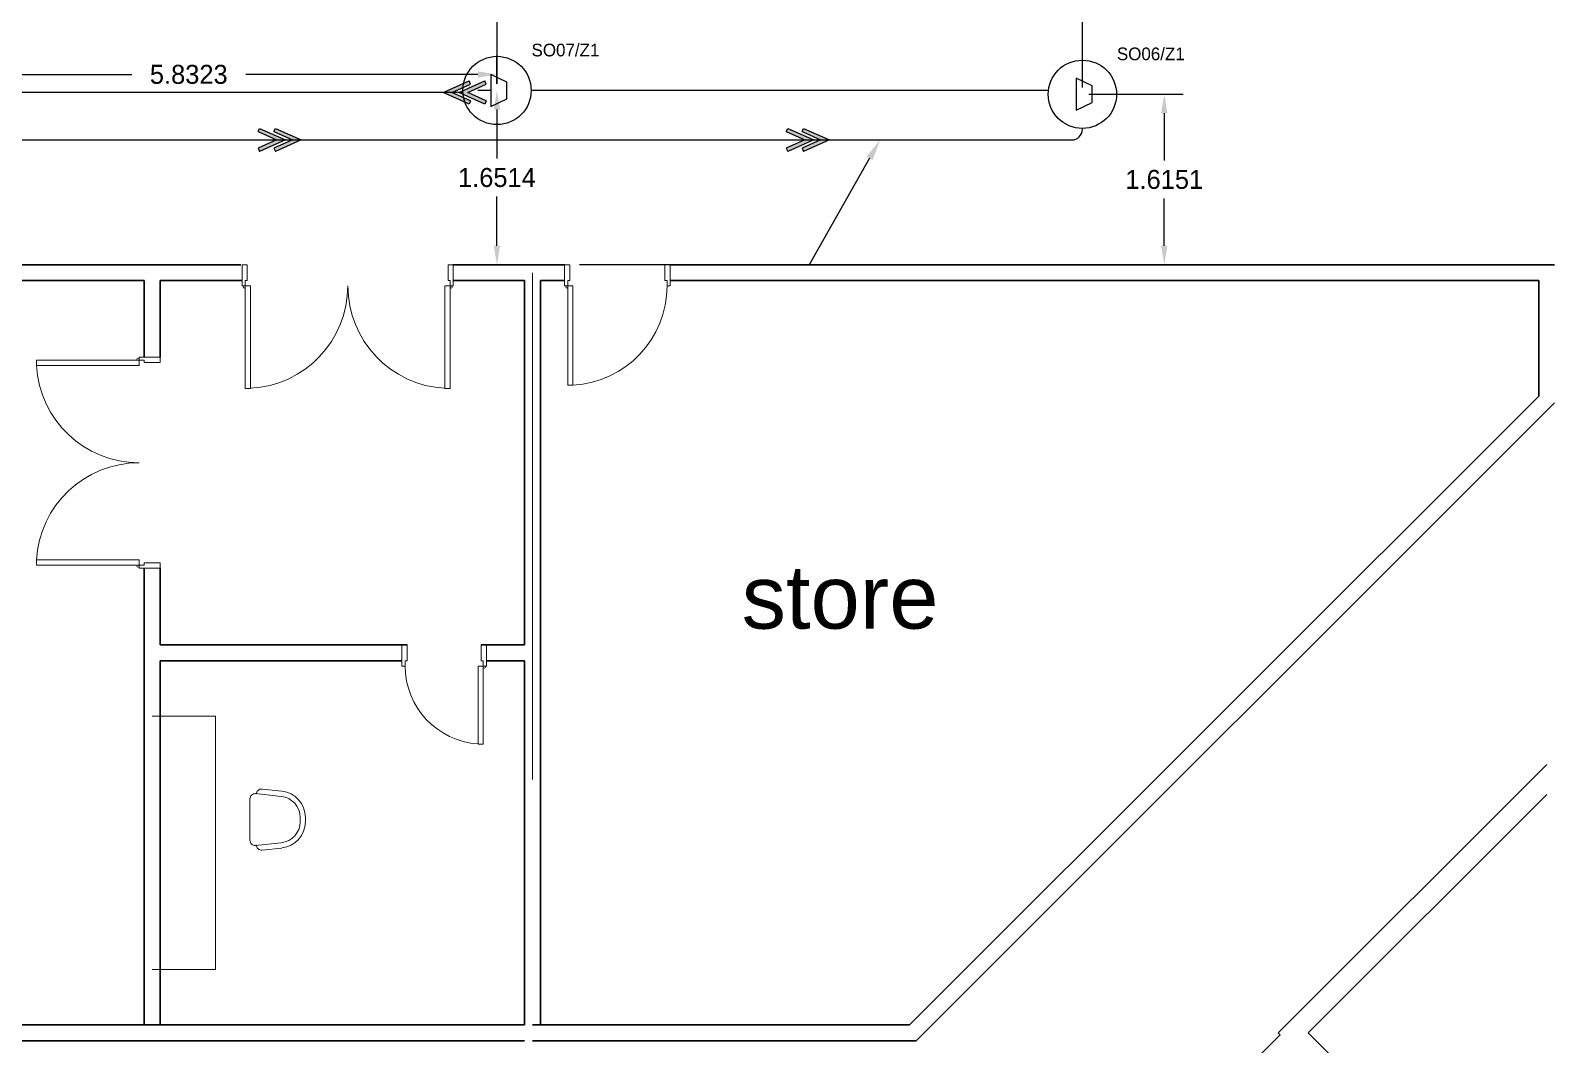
# Model space of a CAD drawing. Extents: x -3767 to 3861, y 250 to 646.
# Drawn here: x 79.85 to 94.2, y 348.49 to 358.1 of the extents above; entities that cross this region are included whole.
import ezdxf
from ezdxf import colors
from ezdxf.entities.mleader import LeaderData, LeaderLine
from ezdxf.enums import TextEntityAlignment as Align
from ezdxf.math import Vec2, Vec3

# ---------------------------------------------------------------- set-up
doc = ezdxf.new("R2010")
doc.units = 0
doc.header["$LTSCALE"] = 0.15
doc.layers.get('0').update_dxf_attribs({"color": 252})
doc.layers.get('Defpoints').update_dxf_attribs({"color": 252})
for name, color, linetype, lineweight in [('0 criticalllllll', 4, 'Continuous', 13), ('anal', 252, 'Continuous', 20), ('DOOR', 252, 'Continuous', 20), ('FUR', 252, 'Continuous', 9), ('sofa', 252, 'Continuous', 9), ('wall', 252, 'Continuous', 30)]:
    doc.layers.add(name, color=color, linetype=linetype, lineweight=lineweight)
for name, color, linetype in [('0 sockets', 252, 'Continuous'), ('0 sound', 252, 'Continuous'), ('00-BT-TEXT', 2, 'Continuous'), ('AUTOINCR', 7, 'Continuous'), ('d1', 252, 'Continuous'), ('FIRE_LOOP', 7, 'Continuous')]:
    doc.layers.add(name, color=color, linetype=linetype)
doc.dimstyles.get("Standard").update_dxf_attribs({"dimtxt": 0.18, "dimasz": 0.18, "dimexe": 0.18, "dimexo": 0.0625, "dimgap": 0.09, "dimtad": 0, "dimtih": 1, "dimtoh": 1, "dimdec": 4, "dimzin": 0, "dimdsep": 46, "dimtxsty": 'Standard', "dimcen": 0.09, "dimadec": 0, "dimazin": 0, "dimtfac": 1, "dimtdec": 4, "dimtofl": 0, "dimtmove": 0, "dimatfit": 3, "dimfxl": 1, "dimtolj": 1, "dimtzin": 0, "dimarcsym": 0})

# ---------------------------------------------------------------- blocks, each defined once
blk = doc.blocks.new('D100')
at = {"layer": 'DOOR'}
for points in [[(0.03, 0.2), (0.03, 1.14), (0.078, 1.14), (0.078, 0.2)], [(0.03, 0.2), (0, 0.2), (0, 0), (0.05, 0), (0.05, 0.15), (0.03, 0.15)], [(0.97, 0.2), (1, 0.2), (1, 0), (0.95, 0), (0.95, 0.15), (0.97, 0.15)]]:
    blk.add_lwpolyline(points, close=True, dxfattribs=at)
blk.add_circle((0.02, 0.21), 0.01, dxfattribs=at)
blk.add_arc((0.029, 0.2), 0.941, 0.0029, 86.9663, dxfattribs=at)
blk = doc.blocks.new('ARCH')
at = {"layer": 'anal'}
for p, q in [((84.6, 355.8), (84.6, 351)), ((84.6, 351), (84.6, 355.8)), ((84.6, 355.8), (84.6, 351)), ((84.6, 351), (84.6, 355.8))]:
    blk.add_line(p, q, dxfattribs=at)
at = {"layer": 'DOOR'}
for points in [[(81.88, 355.675), (81.85, 355.675), (81.85, 355.875), (81.9, 355.875), (81.9, 355.725), (81.88, 355.725)], [(83.82, 355.675), (83.85, 355.675), (83.85, 355.875), (83.8, 355.875), (83.8, 355.725), (83.82, 355.725)], [(81.88, 355.675), (81.88, 354.705), (81.93, 354.705), (81.93, 355.675)], [(83.82, 355.675), (83.82, 354.705), (83.77, 354.705), (83.77, 355.675)], [(80.875, 354.971), (79.905, 354.971), (79.905, 354.921), (80.875, 354.921)], [(80.875, 354.971), (80.875, 355.001), (81.075, 355.001), (81.075, 354.951), (80.925, 354.951), (80.925, 354.971)], [(80.875, 353.031), (79.905, 353.031), (79.905, 353.081), (80.875, 353.081)], [(80.875, 353.031), (80.875, 353.001), (81.075, 353.001), (81.075, 353.051), (80.925, 353.051), (80.925, 353.031)], [(83.394, 352.075), (83.364, 352.075), (83.364, 352.275), (83.414, 352.275), (83.414, 352.125), (83.394, 352.125)], [(84.134, 352.075), (84.164, 352.075), (84.164, 352.275), (84.114, 352.275), (84.114, 352.125), (84.134, 352.125)], [(84.134, 352.075), (84.134, 351.335), (84.086, 351.335), (84.086, 352.075)]]:
    blk.add_lwpolyline(points, close=True, dxfattribs=at)
for centre in [(81.87, 355.665), (83.83, 355.665), (80.865, 354.981), (80.865, 353.021), (84.144, 352.065)]:
    blk.add_circle(centre, 0.01, dxfattribs=at)
for centre, radius, start, end in [((81.88, 355.675), 0.971, 272.9508, 0), ((83.823, 355.675), 0.971, 180, 267.0492), ((80.875, 354.971), 0.971, 182.9508, 270), ((80.875, 353.029), 0.971, 90, 177.0492), ((84.134, 352.075), 0.74, 180, 266.2769)]:
    blk.add_arc(centre, radius, start, end, dxfattribs=at)
at = {"layer": 'FUR'}
for p, q in [((81.925, 350.816), (81.925, 350.425)), ((81.979, 350.866), (82.221, 350.84)), ((82.04, 350.909), (82.227, 350.889)), ((82.4, 350.6), (82.4, 350.641)), ((82.45, 350.6), (82.45, 350.641)), ((81.979, 350.375), (82.221, 350.401)), ((82.04, 350.331), (82.227, 350.351))]:
    blk.add_line(p, q, dxfattribs=at)
for centre, radius, start, end in [((81.975, 350.816), 0.05, 85.0303, 180), ((82.035, 350.86), 0.05, 83.857, 180), ((82.2, 350.641), 0.2, 0, 83.857), ((82.2, 350.641), 0.25, 0, 83.857), ((82.2, 350.6), 0.2, 276.143, 0), ((82.2, 350.6), 0.25, 276.143, 0), ((81.975, 350.425), 0.05, 180, 274.9697), ((82.035, 350.381), 0.05, 180, 276.143)]:
    blk.add_arc(centre, radius, start, end, dxfattribs=at)
at = {"layer": 'sofa'}
for p, q in [((81, 351.6), (81.6, 351.6)), ((81.6, 351.6), (81.6, 349.2)), ((81.6, 349.2), (81, 349.2))]:
    blk.add_line(p, q, dxfattribs=at)
at = {"layer": 'wall'}
for p, q in [((81.839, 355.875), (74.925, 355.875)), ((84.675, 355.875), (83.85, 355.875)), ((84.904, 355.875), (84, 355.875)), ((94.275, 355.875), (85.904, 355.875)), ((80.925, 355.725), (75.075, 355.725)), ((80.925, 355.725), (80.925, 355.001)), ((81.075, 355.725), (81.075, 355.001)), ((81.85, 355.725), (81.075, 355.725)), ((84.525, 355.725), (83.85, 355.725)), ((84.525, 352.275), (84.525, 355.725)), ((84.675, 355.725), (84.675, 348.675)), ((84.904, 355.725), (84.675, 355.725)), ((94.125, 355.725), (85.904, 355.725)), ((94.125, 355.725), (94.125, 354.631)), ((94.125, 354.631), (88.169, 348.675)), ((94.275, 354.569), (88.231, 348.525)), ((80.925, 353.001), (80.925, 348.675)), ((81.075, 353.001), (81.075, 352.275)), ((81.075, 352.275), (83.414, 352.275)), ((84.114, 352.275), (84.525, 352.275)), ((81.075, 352.125), (81.075, 348.675)), ((81.075, 352.125), (83.364, 352.125)), ((84.164, 352.125), (84.525, 352.125)), ((84.525, 348.675), (84.525, 352.125)), ((94.2, 351.141), (91.659, 348.6)), ((94.2, 350.859), (91.941, 348.6)), ((80.925, 348.675), (75.075, 348.675)), ((81.525, 348.675), (78.375, 348.675)), ((81.525, 348.675), (78.375, 348.675)), ((78.375, 348.675), (81.225, 348.675)), ((84.525, 348.675), (81.075, 348.675)), ((81.375, 348.675), (81.525, 348.675)), ((84.525, 348.675), (81.675, 348.675)), ((81.675, 348.675), (84.525, 348.675)), ((82.125, 348.675), (81.675, 348.675)), ((88.169, 348.675), (84.6, 348.675)), ((82.275, 348.525), (55.724, 348.525)), ((84.525, 348.525), (65.431, 348.525)), ((88.231, 348.525), (84.6, 348.525)), ((91.676, 348.582), (89.369, 346.275)), ((91.659, 348.6), (91.676, 348.582)), ((91.941, 348.6), (94.3, 346.241))]:
    blk.add_line(p, q, dxfattribs=at)
at = {"layer": 'anal', "xscale": -1, "rotation": 180}
blk.add_blockref('D100', (84.904, 355.875), dxfattribs=at)
at = {"layer": 'd1', "insert": (86.58, 353.029), "char_height": 0.6, "width": 6.0636, "attachment_point": 1}
blk.add_mtext('{\\fArial|b0|i0|c0|p34;store}', dxfattribs=at)
blk = doc.blocks.new('T-PA01')
at = {"color": 6}
for p, q in [((36.5, 93.9), (-57.9, 48.8)), ((36.5, -93.9), (36.5, 93.9)), ((-57.9, 48.8), (-57.9, -48.8)), ((-57.9, -48.8), (36.5, -93.9))]:
    blk.add_line(p, q, dxfattribs=at)
blk.add_circle((0, 0), 200, dxfattribs=at)
blk = doc.blocks.new('*D102')
at = {"layer": '0 sound', "color": 0, "lineweight": -2, "transparency": 16777216}
for p, q in [((84.201, 357.526), (84.083, 357.526)), ((84.263, 357.346), (84.263, 356.881)), ((84.263, 356.055), (84.263, 356.521)), ((84.201, 355.875), (84.083, 355.875))]:
    blk.add_line(p, q, dxfattribs=at)
at = {"layer": '0 sound', "color": 0, "transparency": 16777216}
for points in [[(84.233, 357.346), (84.293, 357.346), (84.263, 357.526)], [(84.233, 356.055), (84.293, 356.055), (84.263, 355.875)]]:
    blk.add_solid(points, dxfattribs=at)
at = {"layer": 'Defpoints', "color": 0, "transparency": 16777216}
for p in [(84.264, 357.526), (84.263, 355.875), (84.264, 355.875)]:
    blk.add_point(p, dxfattribs=at)
at = {"layer": '0 sound', "color": 0, "transparency": 16777216, "insert": (84.263, 356.701), "char_height": 0.18, "attachment_point": 5}
blk.add_mtext('\\A1;1.6514', dxfattribs=at)
blk = doc.blocks.new('*D103')
at = {"layer": '0 sound', "color": 0, "lineweight": -2, "transparency": 16777216}
for p, q in [((78.43, 357.569), (78.43, 357.858)), ((84.263, 357.589), (84.263, 357.858)), ((78.61, 357.678), (80.806, 357.678)), ((84.083, 357.678), (81.886, 357.678))]:
    blk.add_line(p, q, dxfattribs=at)
at = {"layer": '0 sound', "color": 0, "transparency": 16777216}
for points in [[(78.61, 357.708), (78.61, 357.648), (78.43, 357.678)], [(84.083, 357.708), (84.083, 357.648), (84.263, 357.678)]]:
    blk.add_solid(points, dxfattribs=at)
at = {"layer": 'Defpoints', "color": 0, "transparency": 16777216}
for p in [(84.263, 357.678), (78.43, 357.506), (84.263, 357.526)]:
    blk.add_point(p, dxfattribs=at)
at = {"layer": '0 sound', "color": 0, "transparency": 16777216, "insert": (81.346, 357.678), "char_height": 0.18, "attachment_point": 5}
blk.add_mtext('\\A1;5.8323', dxfattribs=at)
blk = doc.blocks.new('*D104')
at = {"layer": '0 sound', "color": 0, "lineweight": -2, "transparency": 16777216}
for p, q in [((84.264, 357.589), (84.264, 358.455)), ((89.805, 357.553), (89.805, 358.455)), ((84.444, 358.275), (86.539, 358.275)), ((89.625, 358.275), (87.529, 358.275))]:
    blk.add_line(p, q, dxfattribs=at)
at = {"layer": '0 sound', "color": 0, "transparency": 16777216}
for points in [[(84.444, 358.305), (84.444, 358.245), (84.264, 358.275)], [(89.625, 358.305), (89.625, 358.245), (89.805, 358.275)]]:
    blk.add_solid(points, dxfattribs=at)
at = {"layer": 'Defpoints', "color": 0, "transparency": 16777216}
for p in [(89.805, 358.275), (84.264, 357.526), (89.805, 357.49)]:
    blk.add_point(p, dxfattribs=at)
at = {"layer": '0 sound', "color": 0, "transparency": 16777216, "insert": (87.034, 358.275), "char_height": 0.18, "attachment_point": 5}
blk.add_mtext('\\A1;5.5410', dxfattribs=at)
blk = doc.blocks.new('*D105')
at = {"layer": '0 sound', "color": 0, "lineweight": -2, "transparency": 16777216}
for p, q in [((89.867, 357.49), (90.76, 357.49)), ((90.58, 357.31), (90.58, 356.863)), ((90.58, 356.055), (90.58, 356.503)), ((89.867, 355.875), (90.76, 355.875))]:
    blk.add_line(p, q, dxfattribs=at)
at = {"layer": '0 sound', "color": 0, "transparency": 16777216}
for points in [[(90.55, 357.31), (90.61, 357.31), (90.58, 357.49)], [(90.55, 356.055), (90.61, 356.055), (90.58, 355.875)]]:
    blk.add_solid(points, dxfattribs=at)
at = {"layer": 'Defpoints', "color": 0, "transparency": 16777216}
for p in [(89.805, 357.49), (89.805, 355.875), (90.58, 355.875)]:
    blk.add_point(p, dxfattribs=at)
at = {"layer": '0 sound', "color": 0, "transparency": 16777216, "insert": (90.58, 356.683), "char_height": 0.18, "attachment_point": 5}
blk.add_mtext('\\A1;1.6151', dxfattribs=at)
blk = doc.blocks.new('ds')
h = blk.add_hatch(color=2)
h.dxf.hatch_style = 1
h.paths.add_polyline_path([(0.259, 0.079), (0.245, 0.11), (0, 0), (0.245, -0.11), (0.259, -0.079), (0.084, 0)])
at = {"layer": '0 sockets', "color": 3}
for points in [[(0.245, -0.11), (0, 0), (0.245, 0.11)], [(0.259, -0.079), (0.084, 0), (0.259, 0.079)], [(0.259, 0.079), (0.245, 0.11)], [(0.259, -0.079), (0.245, -0.11)]]:
    blk.add_lwpolyline(points, dxfattribs=at)
blk = doc.blocks.new('qa')
h = blk.add_hatch(color=1)
h.dxf.hatch_style = 1
h.paths.add_polyline_path([(0.259, 0.079), (0.245, 0.11), (0, 0), (0.245, -0.11), (0.259, -0.079), (0.084, 0)])
h.paths.add_polyline_path([(0.408, 0.079), (0.394, 0.11), (0.149, 0), (0.394, -0.11), (0.408, -0.079), (0.233, 0)])
h = blk.add_hatch(color=1)
h.dxf.hatch_style = 1
h.paths.add_polyline_path([(0.259, 0.079), (0.245, 0.11), (0, 0), (0.245, -0.11), (0.259, -0.079), (0.084, 0)])
at = {"layer": '0 sockets', "color": 3}
for p in [(0, 0), (0.149, 0)]:
    blk.add_blockref('ds', p, dxfattribs=at)

msp = doc.modelspace()

# ---------------------------------------------------------------- linework, layer by layer
at = {"layer": 'FIRE_LOOP', "color": 3}
for points in [[(83.9436, 357.50643), (78.75373, 357.50643)], [(89.48722, 357.52645), (84.58728, 357.52645)]]:
    msp.add_lwpolyline(points, dxfattribs=at)
msp.add_lwpolyline([(72.48702, 357.1342), (72.48702, 357.13343, 0.41421356), (72.56283, 357.05762), (89.70489, 357.05762, 0.41421356), (89.80489, 357.15762), (89.80489, 357.1667)], format="xyb", dxfattribs=at)

# ---------------------------------------------------------------- block references
at = {"layer": '0 sockets', "color": 3}
for name, p in [('ARCH', (0, 0)), ('qa', (83.75373, 357.50643))]:
    msp.add_blockref(name, p, dxfattribs=at)
at = {"layer": '0 sockets', "color": 3, "rotation": 180}
for p in [(82.41044, 357.05762), (87.41044, 357.05762)]:
    msp.add_blockref('qa', p, dxfattribs=at)
at = {"layer": '0 sound', "xscale": 0.001617016088281897, "yscale": 0.001617016088281897, "zscale": 0.001617016088281897, "rotation": 180}
for p in [(84.26385, 357.52645), (89.80489, 357.49012)]:
    msp.add_blockref('T-PA01', p, dxfattribs=at)

# ---------------------------------------------------------------- texts
at = {"layer": 'AUTOINCR', "color": 1}
for s, p in [('SO07/Z1', (84.59079, 357.81339)), ('SO06/Z1', (90.13183, 357.77706))]:
    msp.add_text(s, height=0.12, dxfattribs=at).set_placement(p, align=Align.BOTTOM_LEFT)

# ---------------------------------------------------------------- dimensions: what is measured, and where the dimension line sits
at = {"layer": '0 sound', "color": 6}
for base, p1, p2, picture, middle in [((89.80489, 358.275), (84.26385, 357.52645), (89.80489, 357.49012), '*D104', (87.03437, 358.275)), ((84.2626, 357.67822), (78.43031, 357.50643), (84.2626, 357.52645), '*D103', (81.34645, 357.67822))]:
    dim = msp.add_linear_dim(base=base, p1=p1, p2=p2, dimstyle='Standard', dxfattribs=at)
    dim.commit()
    dim.dimension.update_dxf_attribs({"geometry": picture, "text_midpoint": middle})
for base, p1, p2, picture, middle in [((84.2626, 355.875), (84.26385, 357.526449), (84.26385, 355.875), '*D102', (84.2626, 356.700724)), ((90.58024, 355.875), (89.80489, 357.49012), (89.80489, 355.875), '*D105', (90.58024, 356.68256))]:
    dim = msp.add_linear_dim(base=base, p1=p1, p2=p2, angle=90, dimstyle='Standard', dxfattribs=at)
    dim.commit()
    dim.dimension.update_dxf_attribs({"geometry": picture, "text_midpoint": middle})

# ---------------------------------------------------------------- leaders
at = {"layer": '0 criticalllllll', "color": 4}
ml = msp.add_multileader_mtext('Standard', dxfattribs=at)
ml.set_content('ZONE 02\\PUPVC CONDUIT 20 MM2\\P(2*1.5) MM2 CABLE\\PEXPOSED ABOVE FALSE CEILING\\PTYPICAL', color=6)
ml.set_leader_properties()
ml.build(insert=Vec2(0, 0))
ml.multileader.update_dxf_attribs({"text_right_attachment_type": 6, "dogleg_length": 0.1, "arrow_head_size": 0.2})
ctx = ml.context
ctx.base_point, ctx.char_height, ctx.arrow_head_size, ctx.landing_gap_size = Vec3(18.49502, 356.85316), 0.1, 0.2, 0.02
ctx.right_attachment = 6
notes = []
notes.append((ctx, [(0, (1, 1, 0), (18.39502, 356.85316), (1, 0), 0.1, [(0, [(16.15894, 358.0675)], 0, [])])]))
ctx.mtext.insert, ctx.mtext.width, ctx.mtext.flow_direction = Vec3(18.51502, 356.90316), 3780, 5
ml = msp.add_multileader_mtext('Standard', dxfattribs=at)
ml.set_content('ZONE 02\\PUPVC CONDUIT 20 MM2\\P(2*1.5) MM2 CABLE\\PEXPOSED ABOVE FALSE CEILING\\PTYPICAL', color=6)
ml.set_leader_properties()
ml.build(insert=Vec2(0, 0))
ml.multileader.update_dxf_attribs({"text_right_attachment_type": 6, "dogleg_length": 0.1, "arrow_head_size": 0.2})
ctx = ml.context
ctx.base_point, ctx.char_height, ctx.arrow_head_size, ctx.landing_gap_size = Vec3(17.80769, 351.8625), 0.1, 0.2, 0.02
ctx.right_attachment = 6
notes.append((ctx, [(0, (1, 1, 0), (17.68769, 351.8625), (1, 0), 0.12, [(0, [(16.66322, 353.03381)], 0, [])])]))
ctx.mtext.insert, ctx.mtext.width, ctx.mtext.flow_direction = Vec3(17.82769, 351.9125), 3780, 5
ml = msp.add_multileader_mtext('Standard', dxfattribs=at)
ml.set_content('ZONE 02\\PUPVC CONDUIT 20 MM2\\P(2*1.5) MM2 CABLE\\PEXPOSED ABOVE FALSE CEILING\\PTYPICAL', color=6)
ml.set_leader_properties()
ml.build(insert=Vec2(0, 0))
ml.multileader.update_dxf_attribs({"text_right_attachment_type": 6, "dogleg_length": 0.1, "arrow_head_size": 0.2})
ctx = ml.context
ctx.base_point, ctx.char_height, ctx.arrow_head_size, ctx.landing_gap_size = Vec3(17.99844, 350.22719), 0.1, 0.2, 0.02
ctx.right_attachment = 6
notes.append((ctx, [(0, (1, 1, 0), (17.89844, 350.22719), (1, 0), 0.1, [(0, [(16.66322, 350.96856)], 0, [])])]))
ctx.mtext.insert, ctx.mtext.width, ctx.mtext.flow_direction = Vec3(18.01844, 350.27719), 3780, 5
at = {"layer": '00-BT-TEXT', "color": 4}
ml = msp.add_multileader_mtext('Standard', dxfattribs=at)
ml.set_content('{\\C2;ZONE 02\\PUPVC CONDUIT 20 MM2\\P(2*1.5) MM2 CABLE\\PEXPOSED ABOVE FALSE CEILING\\PTYPICAL}', color=6)
ml.set_leader_properties()
ml.build(insert=Vec2(0, 0))
ml.multileader.update_dxf_attribs({"text_right_attachment_type": 6, "dogleg_length": 0.1, "arrow_head_size": 0.2})
ctx = ml.context
ctx.base_point, ctx.char_height, ctx.arrow_head_size, ctx.landing_gap_size = Vec3(84.44411, 355.945), 0.1, 0.2, 0.02
ctx.right_attachment, ctx.text_align_type = 6, 2
notes.append((ctx, [(0, (1, 1, 0), (87.21744, 355.875), (-1, 0), 0.1, [(0, [(87.88966, 357.05762)], 0, [])])]))
ctx.mtext.insert, ctx.mtext.width, ctx.mtext.alignment, ctx.mtext.flow_direction = Vec3(87.09744, 355.995), 3780, 3, 5
for ctx, leaders in notes:
    for number, flags, end, landing, length, lines in leaders:
        leader = LeaderData()
        leader.index, (leader.has_last_leader_line, leader.has_dogleg_vector, leader.attachment_direction) = number, flags
        leader.last_leader_point, leader.dogleg_vector, leader.dogleg_length = Vec3(end), Vec3(landing), length
        for number, points, colour, breaks in lines:
            line = LeaderLine()
            line.index, line.vertices, line.color, line.breaks = number, Vec3.list(points), colors.encode_raw_color(colour), breaks
            leader.lines.append(line)
        ctx.leaders.append(leader)

doc.saveas('drawing.dxf')
